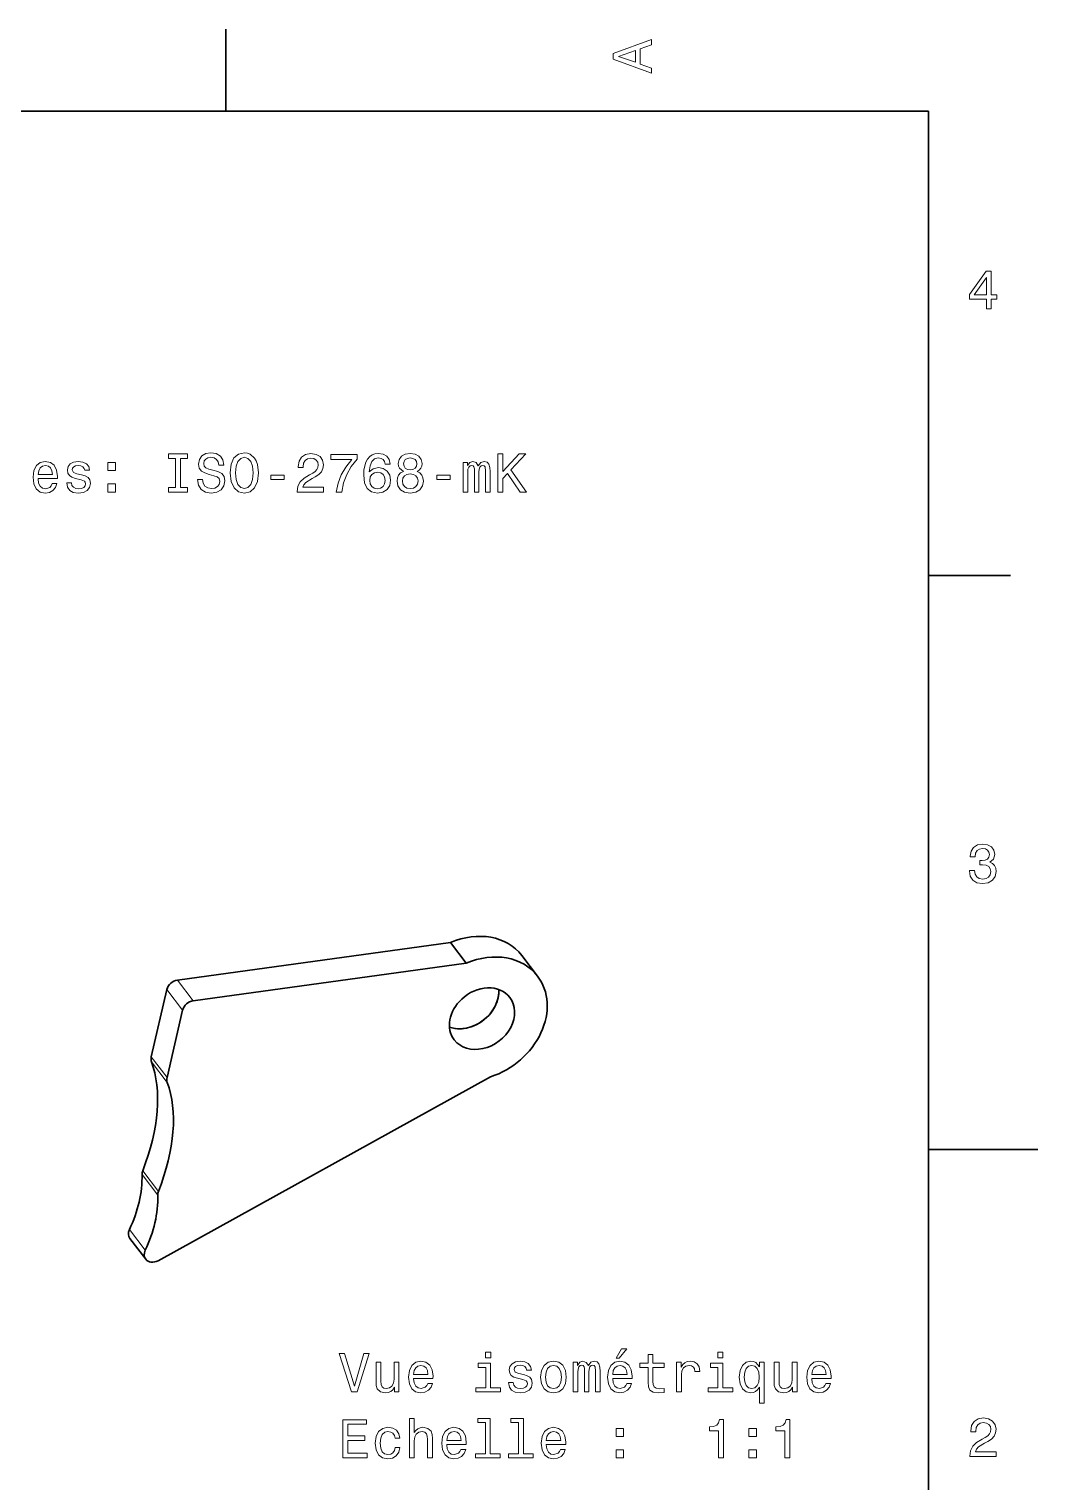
# Model space of a CAD drawing. Extents: x 0 to 297, y 0 to 210.
# Drawn here: x 204.7 to 297, y 74.6 to 207.5 of the extents above; entities that cross this region are included whole.
import ezdxf

# ---------------------------------------------------------------- set-up
doc = ezdxf.new("R2010")
doc.units = 0

msp = doc.modelspace()

# ---------------------------------------------------------------- linework, layer by layer
at = {"color": 7, "lineweight": 35, "ltscale": 0.1875}
for p, q in [((222.699997, 200), (222.699997, 207.5)), ((287, 157.5), (294.5, 157.5))]:
    msp.add_line(p, q, dxfattribs=at)
at = {"color": 7, "lineweight": 35}
for p, q in [((287, 200), (10, 200)), ((287, 10), (287, 200)), ((218.261093, 120.493042), (243.236938, 123.924072)), ((219.707611, 118.602783), (244.683472, 122.033813)), ((246.92067, 111.65332), (216.487137, 94.824341))]:
    msp.add_line(p, q, dxfattribs=at)
at = {"color": 7, "lineweight": 35, "ltscale": 0.059506}
for p, q in [((243.236938, 123.924072), (244.683472, 122.033813)), ((213.911179, 96.845215), (215.357697, 94.954956))]:
    msp.add_line(p, q, dxfattribs=at)
at = {"color": 7, "lineweight": 35, "ltscale": 0.059508}
msp.add_line((251.214935, 120.856079), (249.768402, 122.74646), dxfattribs=at)
at = {"color": 7, "lineweight": 35, "ltscale": 0.158241}
for p, q in [((217.291672, 119.630493), (215.865448, 113.463623)), ((218.73819, 117.740234), (217.311981, 111.573364))]:
    msp.add_line(p, q, dxfattribs=at)
at = {"color": 7, "lineweight": 13, "ltscale": 0.059506}
for p, q in [((217.291672, 119.630493), (218.73819, 117.740234)), ((218.261093, 120.493042), (219.707611, 118.602783)), ((217.311981, 111.573364), (215.865448, 113.463623)), ((217.333389, 111.127197), (215.886871, 113.017456)), ((216.467346, 100.822144), (215.020813, 102.712402)), ((216.530182, 101.162354), (215.083649, 103.052612)), ((213.867737, 97.666992), (215.31427, 95.776733))]:
    msp.add_line(p, q, dxfattribs=at)
at = {"color": 7, "lineweight": 35, "ltscale": 0.25}
msp.add_line((287, 105), (297, 105), dxfattribs=at)
at = {"color": 7, "lineweight": 13}
for points in [[(261.633209, 203.466858), (261.633209, 203.930847), (260.604401, 204.298996), (260.604401, 205.695969), (261.633209, 206.064133), (261.633209, 206.538193), (258.128174, 205.257217), (258.128174, 204.742798)], [(260.17572, 204.460388), (258.632477, 205), (260.17572, 205.539627)], [(292.277374, 181.916794), (292.731262, 181.916794), (292.731262, 182.784225), (293.23056, 182.784225), (293.23056, 183.187683), (292.731262, 183.187683), (292.731262, 185.341141), (292.272339, 185.341141), (290.739197, 183.228027), (290.739197, 182.784225), (292.277374, 182.784225)], [(291.162842, 183.187683), (292.277374, 184.756134), (292.277374, 183.187683)], [(205.510803, 166.368881), (207.286011, 166.368881), (207.291061, 166.575653), (207.210358, 167.155624), (206.988464, 167.58934), (206.635437, 167.851578), (206.166412, 167.947403), (205.707489, 167.846542), (205.354462, 167.564117), (205.127518, 167.105194), (205.046814, 166.5), (205.122467, 165.879684), (205.349411, 165.425797), (205.697403, 165.143372), (206.151291, 165.047546), (206.544662, 165.113113), (206.867432, 165.284576), (207.104462, 165.556915), (207.240631, 165.920029), (206.801865, 165.920029), (206.71109, 165.718292), (206.579956, 165.567001), (206.206757, 165.445969), (205.919296, 165.501434), (205.702438, 165.677948), (205.561234, 165.965424), (205.510803, 166.353745)], [(205.510803, 166.742081), (205.566269, 167.090057), (205.702438, 167.34726), (205.90921, 167.503601), (206.181549, 167.559082), (206.448837, 167.503601), (206.655609, 167.34726), (206.781693, 167.090057), (206.827087, 166.742081)], [(209.484863, 166.721909), (209.056183, 166.822769), (208.738464, 166.938766), (208.632553, 167.175797), (208.662811, 167.342224), (208.768723, 167.463257), (208.940186, 167.53891), (209.187317, 167.569168), (209.424347, 167.53891), (209.610947, 167.44812), (209.731979, 167.311966), (209.78241, 167.130402), (210.216125, 167.130402), (210.216125, 167.140488), (210.140472, 167.468292), (209.933716, 167.72551), (209.610947, 167.886887), (209.187317, 167.947403), (208.758636, 167.886887), (208.445953, 167.720459), (208.249268, 167.473343), (208.188751, 167.16066), (208.234146, 166.858063), (208.375351, 166.646255), (208.60733, 166.494949), (208.945236, 166.389053), (209.439468, 166.268005), (209.742065, 166.141937), (209.822754, 166.041061), (209.853012, 165.889771), (209.807632, 165.703171), (209.686584, 165.561966), (209.489899, 165.471176), (209.227661, 165.440918), (208.950287, 165.471176), (208.74855, 165.577087), (208.612381, 165.748566), (208.556915, 165.985596), (208.128235, 165.985596), (208.198837, 165.582138), (208.405609, 165.289627), (208.733429, 165.113113), (209.187317, 165.047546), (209.661377, 165.113113), (210.009354, 165.289627), (210.221176, 165.572052), (210.296814, 165.940201), (210.241348, 166.257919), (210.085007, 166.474777), (209.827805, 166.615997)], [(211.890472, 167.100143), (212.586441, 167.100143), (212.586441, 167.851578), (211.890472, 167.851578)], [(218.078522, 165.567001), (217.432983, 165.567001), (217.432983, 165.143372), (219.188019, 165.143372), (219.188019, 165.567001), (218.542496, 165.567001), (218.542496, 168.219742), (219.188019, 168.219742), (219.188019, 168.643372), (217.432983, 168.643372), (217.432983, 168.219742), (218.078522, 168.219742)], [(220.549713, 166.298264), (220.090759, 166.298264), (220.191635, 165.763687), (220.443787, 165.370316), (220.832123, 165.133286), (221.356628, 165.047546), (221.876068, 165.128235), (222.264404, 165.350143), (222.51152, 165.69812), (222.602295, 166.157059), (222.526642, 166.570602), (222.314835, 166.837891), (221.971893, 167.014404), (221.51297, 167.145538), (221.119598, 167.241348), (220.862381, 167.35231), (220.716125, 167.513687), (220.670746, 167.765854), (220.716125, 167.992798), (220.84726, 168.164261), (221.048981, 168.280258), (221.326355, 168.320602), (221.60878, 168.270172), (221.830688, 168.134003), (221.976929, 167.907059), (222.047546, 167.599426), (222.50647, 167.599426), (222.50647, 167.609512), (222.425781, 168.083572), (222.188751, 168.4366), (221.815552, 168.658508), (221.311234, 168.734146), (220.85733, 168.658508), (220.504303, 168.446686), (220.277374, 168.118881), (220.196686, 167.695251), (220.262238, 167.317001), (220.453888, 167.059799), (220.75647, 166.888321), (221.170013, 166.757202), (221.578522, 166.641205), (221.886169, 166.530258), (222.072754, 166.368881), (222.138321, 166.106628), (222.077805, 165.83934), (221.921463, 165.637604), (221.684433, 165.51152), (221.376801, 165.471176), (221.033844, 165.526657), (220.771606, 165.688034), (220.605179, 165.950287)], [(223.086456, 166.893372), (223.177231, 166.106628), (223.439484, 165.526657), (223.847977, 165.168594), (224.382568, 165.047546), (224.912109, 165.168594), (225.325653, 165.526657), (225.582855, 166.106628), (225.678665, 166.893372), (225.582855, 167.675079), (225.471893, 167.992798), (225.325653, 168.255035), (224.912109, 168.613113), (224.659943, 168.703888), (224.382568, 168.739197), (223.842926, 168.613113), (223.434433, 168.260086), (223.177231, 167.680115)], [(223.570602, 166.893372), (223.626068, 167.503601), (223.792511, 167.952454), (224.049713, 168.224777), (224.382568, 168.320602), (224.710358, 168.224777), (224.967575, 167.947403), (225.134003, 167.498566), (225.194519, 166.893372), (225.134003, 166.283142), (224.967575, 165.83429), (224.710358, 165.561966), (224.382568, 165.471176), (224.049713, 165.561966), (223.792511, 165.83429), (223.626068, 166.278091)], [(229.22406, 165.143372), (231.629684, 165.143372), (231.629684, 165.577087), (229.728394, 165.577087), (229.83429, 165.814117), (230.015854, 166.010803), (230.575653, 166.368881), (230.873199, 166.520172), (231.206055, 166.73703), (231.443085, 166.989197), (231.579254, 167.286743), (231.629684, 167.624634), (231.543945, 168.048264), (231.306915, 168.381119), (230.943802, 168.592941), (230.474792, 168.668594), (229.990631, 168.582855), (229.622482, 168.345825), (229.385437, 167.967575), (229.304749, 167.468292), (229.304749, 167.39769), (229.763687, 167.39769), (229.763687, 167.438034), (229.809082, 167.780975), (229.945251, 168.033142), (230.162109, 168.194519), (230.44957, 168.25), (230.742065, 168.19957), (230.958923, 168.073486), (231.100143, 167.876801), (231.150574, 167.629684), (231.115265, 167.39769), (231.019455, 167.201004), (230.858063, 167.029541), (230.636169, 166.878235), (230.338623, 166.716858), (229.844391, 166.404175), (229.496399, 166.07132), (229.289627, 165.667862), (229.22406, 165.158508)], [(232.789627, 165.143372), (233.298996, 165.143372), (233.465424, 165.97551), (233.757935, 166.752167), (234.171478, 167.473343), (234.71109, 168.149139), (234.71109, 168.567719), (232.310516, 168.567719), (232.310516, 168.108795), (234.226959, 168.108795), (233.672195, 167.427948), (233.253601, 166.716858), (232.96109, 165.960373)], [(237.73703, 167.700287), (237.64122, 168.108795), (237.419312, 168.411377), (237.076385, 168.603027), (236.632568, 168.668594), (236.335022, 168.633286), (236.07782, 168.53746), (235.850861, 168.381119), (235.659225, 168.159225), (235.507935, 167.881851), (235.396973, 167.543945), (235.326385, 167.145538), (235.306213, 166.696686), (235.386902, 165.980545), (235.634003, 165.46109), (236.032425, 165.148422), (236.577087, 165.042511), (237.066284, 165.133286), (237.439484, 165.370316), (237.681564, 165.743515), (237.767303, 166.217575), (237.681564, 166.696686), (237.449585, 167.064835), (237.091507, 167.296829), (236.647705, 167.377518), (236.168594, 167.276657), (235.810516, 166.989197), (235.886169, 167.543945), (236.047546, 167.942368), (236.294678, 168.179398), (236.637604, 168.260086), (236.889771, 168.219742), (237.081421, 168.113831), (237.207489, 167.937317), (237.273071, 167.700287)], [(238.937332, 167.029541), (238.680115, 166.888321), (238.503601, 166.691635), (238.39267, 166.444519), (238.357361, 166.146973), (238.438049, 165.69812), (238.670044, 165.350143), (239.048279, 165.128235), (239.562683, 165.042511), (240.072052, 165.128235), (240.450287, 165.350143), (240.682281, 165.69812), (240.768021, 166.146973), (240.727676, 166.444519), (240.621765, 166.691635), (240.440216, 166.888321), (240.188049, 167.029541), (240.389771, 167.150574), (240.530991, 167.317001), (240.61673, 167.518738), (240.646973, 167.765854), (240.566284, 168.123917), (240.354477, 168.411377), (240.011536, 168.597977), (239.562683, 168.668594), (239.108795, 168.597977), (238.765869, 168.411377), (238.549011, 168.123917), (238.473358, 167.765854), (238.498566, 167.518738), (238.584305, 167.317001)], [(238.952454, 167.72551), (238.992798, 167.947403), (239.113831, 168.118881), (239.305481, 168.224777), (239.562683, 168.265137), (239.81485, 168.224777), (240.0065, 168.118881), (240.127533, 167.947403), (240.172913, 167.72551), (240.127533, 167.498566), (240.0065, 167.322052), (239.81485, 167.206055), (239.562683, 167.170746), (239.305481, 167.21109), (239.113831, 167.322052), (238.992798, 167.498566)], [(244.414276, 165.143372), (244.822784, 165.143372), (244.822784, 166.953888), (244.847992, 167.226227), (244.923645, 167.422913), (245.039642, 167.53891), (245.190948, 167.58429), (245.311981, 167.543945), (245.39267, 167.443085), (245.433014, 167.271606), (245.448151, 167.044662), (245.448151, 165.143372), (245.831421, 165.143372), (245.831421, 166.953888), (245.856644, 167.221176), (245.932281, 167.417862), (246.053329, 167.53891), (246.20462, 167.58429), (246.325653, 167.543945), (246.406357, 167.443085), (246.456787, 167.044662), (246.456787, 165.143372), (246.865295, 165.143372), (246.865295, 167.014404), (246.840073, 167.40274), (246.759384, 167.700287), (246.597992, 167.881851), (246.335754, 167.947403), (246.028107, 167.846542), (245.791077, 167.554031), (245.604492, 167.841492), (245.291809, 167.947403), (245.004333, 167.846542), (244.807648, 167.564117), (244.807648, 167.851578), (244.414276, 167.851578)], [(247.576385, 165.143372), (248.040375, 165.143372), (248.040375, 166.389053), (248.453918, 166.832855), (249.628983, 165.143372), (250.193817, 165.143372), (248.781708, 167.170746), (250.153473, 168.643372), (249.538208, 168.643372), (248.040375, 167.02449), (248.040375, 168.643372), (247.576385, 168.643372)], [(226.80835, 166.298264), (228.028809, 166.298264), (228.028809, 166.696686), (226.80835, 166.696686)], [(237.278107, 166.21254), (237.222626, 165.894806), (237.081421, 165.65274), (236.854462, 165.491348), (236.572052, 165.440918), (236.274506, 165.491348), (236.047546, 165.64769), (235.901306, 165.889771), (235.855911, 166.207489), (235.906342, 166.520172), (236.047546, 166.757202), (236.279541, 166.908508), (236.592224, 166.963974), (236.864563, 166.908508), (237.081421, 166.762253), (237.222626, 166.525223)], [(238.841507, 166.157059), (238.886902, 166.424347), (239.033142, 166.626083), (239.260101, 166.757202), (239.562683, 166.802597), (239.860229, 166.757202), (240.087189, 166.626083), (240.233429, 166.424347), (240.283875, 166.157059), (240.233429, 165.869598), (240.087189, 165.65274), (239.860229, 165.51152), (239.562683, 165.466141), (239.260101, 165.51152), (239.033142, 165.65274), (238.886902, 165.869598)], [(241.988495, 166.298264), (243.208954, 166.298264), (243.208954, 166.696686), (241.988495, 166.696686)], [(211.890472, 165.143372), (212.586441, 165.143372), (212.586441, 165.894806), (211.890472, 165.894806)], [(290.729126, 130.51622), (290.729126, 130.480911), (290.809814, 129.996765), (291.046844, 129.633652), (291.420044, 129.401657), (291.914276, 129.315933), (292.438782, 129.401657), (292.832153, 129.623566), (293.08429, 129.976593), (293.175079, 130.430481), (293.134735, 130.728027), (293.023773, 130.970108), (292.842224, 131.156708), (292.600159, 131.292877), (292.927948, 131.565216), (293.043945, 131.998932), (292.968292, 132.392303), (292.751434, 132.68985), (292.398407, 132.87645), (291.914276, 132.942017), (291.460388, 132.861313), (291.112396, 132.63942), (290.885468, 132.286392), (290.809814, 131.817368), (290.809814, 131.782074), (291.258636, 131.782074), (291.299011, 132.104828), (291.430115, 132.336823), (291.641937, 132.478027), (291.939484, 132.528473), (292.201721, 132.488113), (292.393372, 132.382217), (292.509369, 132.210739), (292.554749, 131.97876), (292.509369, 131.731628), (292.388336, 131.565216), (292.176514, 131.46434), (291.889069, 131.434082), (291.692383, 131.439133), (291.692383, 131.04071), (291.939484, 131.050797), (292.257202, 131.005417), (292.494232, 130.884369), (292.635468, 130.687683), (292.685883, 130.430481), (292.630402, 130.13797), (292.484161, 129.921112), (292.252167, 129.784943), (291.944519, 129.739563), (291.626801, 129.789993), (291.394806, 129.941284), (291.248566, 130.183365), (291.193085, 130.51622)], [(246.92598, 86.445747), (246.456955, 86.445747), (246.456955, 85.941422), (246.92598, 85.941422)], [(258.394287, 85.901077), (258.691833, 85.901077), (259.392853, 86.758423), (258.89859, 86.758423)], [(268.178131, 86.445747), (267.709106, 86.445747), (267.709106, 85.941422), (268.178131, 85.941422)], [(235.331604, 86.32975), (234.454071, 83.349205), (233.551346, 86.32975), (233.072235, 86.32975), (234.20192, 82.824707), (234.706238, 82.824707), (235.810699, 86.32975)], [(238.534042, 85.532921), (238.09024, 85.532921), (238.09024, 83.969521), (238.03981, 83.606407), (237.893555, 83.344162), (237.666611, 83.182777), (237.369064, 83.132347), (237.132034, 83.172691), (236.980728, 83.293724), (236.895004, 83.500496), (236.874832, 83.793007), (236.874832, 85.532921), (236.43103, 85.532921), (236.43103, 83.752663), (236.446152, 83.394592), (236.541977, 83.097038), (236.834488, 82.824707), (237.303497, 82.728889), (237.555664, 82.764191), (237.772522, 82.854965), (237.959122, 83.011307), (238.110413, 83.238251), (238.110413, 82.824707), (238.534042, 82.824707)], [(239.870499, 84.050209), (241.645721, 84.050209), (241.650757, 84.256981), (241.570068, 84.836952), (241.348175, 85.270676), (240.995148, 85.532921), (240.526123, 85.628738), (240.067184, 85.527878), (239.714157, 85.245453), (239.487213, 84.786522), (239.406525, 84.181335), (239.482178, 83.56102), (239.709122, 83.107124), (240.057098, 82.824707), (240.510986, 82.728889), (240.904358, 82.794449), (241.227127, 82.965919), (241.464157, 83.238251), (241.600327, 83.601364), (241.161575, 83.601364), (241.070786, 83.399635), (240.939667, 83.248337), (240.566467, 83.127304), (240.279007, 83.182777), (240.062149, 83.359291), (239.920929, 83.646751), (239.870499, 84.03508)], [(239.870499, 84.423409), (239.92598, 84.771393), (240.062149, 85.028595), (240.268921, 85.184937), (240.54126, 85.24041), (240.808548, 85.184937), (241.01532, 85.028595), (241.141403, 84.771393), (241.186783, 84.423409)], [(246.910843, 83.197906), (246.910843, 85.442139), (245.771088, 85.442139), (245.771088, 85.063904), (246.467041, 85.063904), (246.467041, 83.197906), (245.559265, 83.197906), (245.559265, 82.824707), (247.82872, 82.824707), (247.82872, 83.197906)], [(249.916611, 84.403236), (249.487946, 84.504105), (249.170212, 84.620094), (249.064301, 84.857124), (249.094574, 85.023552), (249.20047, 85.144592), (249.371948, 85.220238), (249.619064, 85.250496), (249.856094, 85.220238), (250.042694, 85.129463), (250.163727, 84.993294), (250.214172, 84.811737), (250.647888, 84.811737), (250.647888, 84.821823), (250.572235, 85.149635), (250.365463, 85.406837), (250.042694, 85.568222), (249.619064, 85.628738), (249.190384, 85.568222), (248.877716, 85.401794), (248.68103, 85.154678), (248.620499, 84.841995), (248.665894, 84.539406), (248.807098, 84.327591), (249.039093, 84.176292), (249.376984, 84.070381), (249.871231, 83.949348), (250.173813, 83.823265), (250.254517, 83.722404), (250.284775, 83.571106), (250.23938, 83.384506), (250.118347, 83.243294), (249.921661, 83.152519), (249.659409, 83.122261), (249.382034, 83.152519), (249.180298, 83.258423), (249.044128, 83.429893), (248.988663, 83.666924), (248.559982, 83.666924), (248.630585, 83.263466), (248.837357, 82.970963), (249.165176, 82.794449), (249.619064, 82.728889), (250.093124, 82.794449), (250.441101, 82.970963), (250.652924, 83.25338), (250.728577, 83.621536), (250.673096, 83.939262), (250.516754, 84.15612), (250.259552, 84.297333)], [(251.495148, 84.176292), (251.575836, 83.56102), (251.807831, 83.107124), (252.17598, 82.824707), (252.670212, 82.728889), (253.159409, 82.824707), (253.527557, 83.102081), (253.759552, 83.555977), (253.845291, 84.176292), (253.759552, 84.791565), (253.527557, 85.250496), (253.159409, 85.527878), (252.670212, 85.628738), (252.17598, 85.527878), (251.807831, 85.245453), (251.575836, 84.791565)], [(251.949036, 84.181335), (251.994415, 84.635223), (252.135635, 84.963036), (252.362579, 85.164764), (252.670212, 85.235367), (252.972809, 85.164764), (253.199753, 84.968079), (253.340973, 84.635223), (253.391403, 84.181335), (253.340973, 83.722404), (253.199753, 83.389549), (252.972809, 83.18782), (252.670212, 83.122261), (252.362579, 83.18782), (252.135635, 83.389549), (251.994415, 83.722404)], [(254.485779, 82.824707), (254.894287, 82.824707), (254.894287, 84.635223), (254.919495, 84.907562), (254.995148, 85.104248), (255.111145, 85.220238), (255.262436, 85.265633), (255.383469, 85.225281), (255.464172, 85.12442), (255.504517, 84.95295), (255.519638, 84.726006), (255.519638, 82.824707), (255.902924, 82.824707), (255.902924, 84.635223), (255.928146, 84.902519), (256.003784, 85.099205), (256.124817, 85.220238), (256.276123, 85.265633), (256.397156, 85.225281), (256.477844, 85.12442), (256.52829, 84.726006), (256.52829, 82.824707), (256.936798, 82.824707), (256.936798, 84.695747), (256.91156, 85.084076), (256.830872, 85.381622), (256.669495, 85.563179), (256.407257, 85.628738), (256.099609, 85.527878), (255.862579, 85.235367), (255.67598, 85.522835), (255.363297, 85.628738), (255.075836, 85.527878), (254.87915, 85.245453), (254.87915, 85.532921), (254.485779, 85.532921)], [(258.086639, 84.050209), (259.861847, 84.050209), (259.866913, 84.256981), (259.786224, 84.836952), (259.564301, 85.270676), (259.211273, 85.532921), (258.742249, 85.628738), (258.283325, 85.527878), (257.930298, 85.245453), (257.703369, 84.786522), (257.622681, 84.181335), (257.698303, 83.56102), (257.925262, 83.107124), (258.273254, 82.824707), (258.727142, 82.728889), (259.120514, 82.794449), (259.443268, 82.965919), (259.680298, 83.238251), (259.816467, 83.601364), (259.377716, 83.601364), (259.286926, 83.399635), (259.155823, 83.248337), (258.782593, 83.127304), (258.495148, 83.182777), (258.27829, 83.359291), (258.137085, 83.646751), (258.086639, 84.03508)], [(258.086639, 84.423409), (258.14212, 84.771393), (258.27829, 85.028595), (258.485046, 85.184937), (258.757385, 85.24041), (259.024689, 85.184937), (259.231445, 85.028595), (259.357544, 84.771393), (259.402924, 84.423409)], [(261.329437, 85.063904), (261.329437, 83.707275), (261.359711, 83.268509), (261.500916, 82.965919), (261.783325, 82.789406), (262.262421, 82.728889), (262.786926, 82.754105), (262.786926, 83.13739), (262.403656, 83.107124), (262.055664, 83.147476), (261.869049, 83.273552), (261.788361, 83.485367), (261.773254, 83.782921), (261.773254, 85.063904), (262.786926, 85.063904), (262.786926, 85.442139), (261.773254, 85.442139), (261.773254, 86.233932), (261.329437, 86.233932), (261.329437, 85.442139), (260.562866, 85.442139), (260.562866, 85.063904)], [(263.936798, 82.824707), (264.380585, 82.824707), (264.380585, 84.372978), (264.425964, 84.746178), (264.562134, 85.013466), (264.784058, 85.17485), (265.081604, 85.230324), (265.303497, 85.195023), (265.46991, 85.094162), (265.570801, 84.922691), (265.606079, 84.690704), (266.054932, 84.690704), (265.994415, 85.099205), (265.828003, 85.391708), (265.550629, 85.568222), (265.172363, 85.628738), (264.915161, 85.588394), (264.693268, 85.487534), (264.496582, 85.316063), (264.34024, 85.084076), (264.34024, 85.532921), (263.936798, 85.532921)], [(268.163025, 83.197906), (268.163025, 85.442139), (267.023254, 85.442139), (267.023254, 85.063904), (267.719208, 85.063904), (267.719208, 83.197906), (266.811432, 83.197906), (266.811432, 82.824707), (269.080872, 82.824707), (269.080872, 83.197906)], [(271.506653, 85.114334), (271.350342, 85.341278), (271.173828, 85.502663), (270.967041, 85.593437), (270.730011, 85.628738), (270.301331, 85.527878), (269.968475, 85.245453), (269.751617, 84.791565), (269.675964, 84.181335), (269.751617, 83.566063), (269.968475, 83.112167), (270.301331, 82.824707), (270.730011, 82.728889), (270.967041, 82.759148), (271.168762, 82.844879), (271.345276, 83.001221), (271.506653, 83.238251), (271.506653, 81.775719), (271.95047, 81.775719), (271.95047, 85.532921), (271.506653, 85.532921)], [(270.129883, 84.181335), (270.175262, 84.63018), (270.316467, 84.957993), (270.52829, 85.159721), (270.805664, 85.230324), (271.098175, 85.159721), (271.320068, 84.963036), (271.451202, 84.635223), (271.501617, 84.181335), (271.451202, 83.722404), (271.320068, 83.394592), (271.098175, 83.192863), (270.805664, 83.127304), (270.52829, 83.192863), (270.316467, 83.394592), (270.175262, 83.727448)], [(274.966309, 85.532921), (274.522522, 85.532921), (274.522522, 83.969521), (274.472076, 83.606407), (274.325836, 83.344162), (274.098877, 83.182777), (273.801331, 83.132347), (273.564301, 83.172691), (273.412994, 83.293724), (273.327271, 83.500496), (273.307098, 83.793007), (273.307098, 85.532921), (272.863281, 85.532921), (272.863281, 83.752663), (272.878418, 83.394592), (272.974243, 83.097038), (273.266754, 82.824707), (273.735779, 82.728889), (273.987946, 82.764191), (274.204803, 82.854965), (274.391388, 83.011307), (274.542694, 83.238251), (274.542694, 82.824707), (274.966309, 82.824707)], [(276.302765, 84.050209), (278.078003, 84.050209), (278.083038, 84.256981), (278.00235, 84.836952), (277.780457, 85.270676), (277.427429, 85.532921), (276.958405, 85.628738), (276.499451, 85.527878), (276.146423, 85.245453), (275.919495, 84.786522), (275.838806, 84.181335), (275.914459, 83.56102), (276.141388, 83.107124), (276.48938, 82.824707), (276.943268, 82.728889), (277.336639, 82.794449), (277.659393, 82.965919), (277.896423, 83.238251), (278.032593, 83.601364), (277.593842, 83.601364), (277.503052, 83.399635), (277.371948, 83.248337), (276.998749, 83.127304), (276.711273, 83.182777), (276.494415, 83.359291), (276.35321, 83.646751), (276.302765, 84.03508)], [(276.302765, 84.423409), (276.358246, 84.771393), (276.494415, 85.028595), (276.701202, 85.184937), (276.973511, 85.24041), (277.240814, 85.184937), (277.447601, 85.028595), (277.573669, 84.771393), (277.619049, 84.423409)], [(233.395004, 76.777878), (235.614014, 76.777878), (235.614014, 77.201508), (233.858978, 77.201508), (233.858978, 78.386665), (235.422379, 78.386665), (235.422379, 78.805252), (233.858978, 78.805252), (233.858978, 79.854248), (235.573669, 79.854248), (235.573669, 80.277878), (233.395004, 80.277878)], [(239.482178, 76.777878), (239.92598, 76.777878), (239.92598, 78.341278), (239.971375, 78.699348), (240.117615, 78.961594), (240.344574, 79.122978), (240.647156, 79.183495), (240.889236, 79.133064), (241.040527, 78.996895), (241.11618, 78.769951), (241.141403, 78.467361), (241.141403, 76.777878), (241.585205, 76.777878), (241.585205, 78.558136), (241.565033, 78.916206), (241.474243, 79.21376), (241.176697, 79.486092), (240.712723, 79.581909), (240.460556, 79.546608), (240.243698, 79.45079), (240.062149, 79.299492), (239.92598, 79.09272), (239.92598, 80.398918), (239.482178, 80.398918)], [(246.436783, 80.025719), (246.436783, 77.151077), (245.523956, 77.151077), (245.523956, 76.777878), (247.788376, 76.777878), (247.788376, 77.151077), (246.880585, 77.151077), (246.880585, 80.398918), (245.740814, 80.398918), (245.740814, 80.025719)], [(249.472809, 80.025719), (249.472809, 77.151077), (248.559982, 77.151077), (248.559982, 76.777878), (250.824402, 76.777878), (250.824402, 77.151077), (249.916611, 77.151077), (249.916611, 80.398918), (248.77684, 80.398918), (248.77684, 80.025719)], [(267.759552, 76.777878), (268.218475, 76.777878), (268.218475, 80.303093), (267.875549, 80.303093), (267.78476, 79.995461), (267.60321, 79.788681), (267.325836, 79.667648), (266.942535, 79.627304), (266.942535, 79.269234), (267.759552, 79.269234)], [(273.831604, 76.777878), (274.290527, 76.777878), (274.290527, 80.303093), (273.947601, 80.303093), (273.856812, 79.995461), (273.675262, 79.788681), (273.397888, 79.667648), (273.014587, 79.627304), (273.014587, 79.269234), (273.831604, 79.269234)], [(290.76947, 76.916786), (293.175079, 76.916786), (293.175079, 77.350502), (291.273773, 77.350502), (291.3797, 77.587532), (291.561249, 77.784218), (292.121033, 78.142288), (292.418579, 78.293587), (292.751434, 78.510445), (292.988464, 78.762604), (293.124634, 79.060158), (293.175079, 79.398056), (293.089355, 79.821686), (292.852325, 80.154541), (292.489197, 80.366356), (292.020172, 80.442001), (291.536041, 80.35627), (291.167877, 80.119232), (290.930847, 79.740997), (290.850159, 79.241714), (290.850159, 79.171112), (291.309082, 79.171112), (291.309082, 79.211456), (291.354462, 79.554398), (291.490631, 79.806557), (291.707489, 79.967941), (291.994965, 80.023415), (292.287476, 79.972984), (292.504333, 79.846901), (292.645538, 79.650215), (292.695984, 79.403099), (292.660675, 79.171112), (292.56485, 78.974426), (292.403473, 78.802956), (292.181549, 78.651657), (291.884003, 78.490273), (291.389771, 78.177589), (291.041779, 77.844742), (290.835022, 77.441284), (290.76947, 76.931915)], [(238.170929, 78.588394), (238.609695, 78.588394), (238.518921, 78.991852), (238.302063, 79.309578), (237.964157, 79.506264), (237.525406, 79.581909), (237.04126, 79.481049), (236.673096, 79.198624), (236.441116, 78.739693), (236.360413, 78.12442), (236.436066, 77.514191), (236.66301, 77.060295), (237.021088, 76.777878), (237.510269, 76.68206), (237.943985, 76.757706), (238.281891, 76.969521), (238.51387, 77.302376), (238.614746, 77.746178), (238.191116, 77.746178), (238.115463, 77.46376), (237.974243, 77.251938), (237.772522, 77.120819), (237.525406, 77.080475), (237.217773, 77.146034), (236.995865, 77.347763), (236.859695, 77.675575), (236.814301, 78.139549), (236.859695, 78.593437), (237.0009, 78.921249), (237.227859, 79.122978), (237.525406, 79.193581), (237.787643, 79.148193), (237.984344, 79.032204), (238.115463, 78.840561)], [(242.906525, 78.00338), (244.681747, 78.00338), (244.686783, 78.210152), (244.606094, 78.790123), (244.384186, 79.223846), (244.031174, 79.486092), (243.562149, 79.581909), (243.10321, 79.481049), (242.750183, 79.198624), (242.523239, 78.739693), (242.442551, 78.134506), (242.518204, 77.514191), (242.745148, 77.060295), (243.093124, 76.777878), (243.547012, 76.68206), (243.940384, 76.74762), (244.263153, 76.91909), (244.500183, 77.191422), (244.636353, 77.554535), (244.197601, 77.554535), (244.106812, 77.352806), (243.975693, 77.201508), (243.602493, 77.080475), (243.315033, 77.135948), (243.098175, 77.312462), (242.956955, 77.599922), (242.906525, 77.988251)], [(242.906525, 78.376579), (242.962006, 78.724564), (243.098175, 78.981766), (243.304947, 79.138107), (243.577271, 79.193581), (243.844574, 79.138107), (244.051346, 78.981766), (244.177414, 78.724564), (244.222809, 78.376579)], [(252.014603, 78.00338), (253.78981, 78.00338), (253.794861, 78.210152), (253.714172, 78.790123), (253.492264, 79.223846), (253.139236, 79.486092), (252.670212, 79.581909), (252.211288, 79.481049), (251.858261, 79.198624), (251.631317, 78.739693), (251.550613, 78.134506), (251.626266, 77.514191), (251.85321, 77.060295), (252.201202, 76.777878), (252.65509, 76.68206), (253.048462, 76.74762), (253.371231, 76.91909), (253.608261, 77.191422), (253.744415, 77.554535), (253.305664, 77.554535), (253.21489, 77.352806), (253.083755, 77.201508), (252.710556, 77.080475), (252.423096, 77.135948), (252.206238, 77.312462), (252.065033, 77.599922), (252.014603, 77.988251)], [(252.014603, 78.376579), (252.070068, 78.724564), (252.206238, 78.981766), (252.41301, 79.138107), (252.685349, 79.193581), (252.952637, 79.138107), (253.159409, 78.981766), (253.285492, 78.724564), (253.330872, 78.376579)], [(258.394287, 78.73465), (259.09024, 78.73465), (259.09024, 79.486092), (258.394287, 79.486092)], [(270.538361, 78.73465), (271.234344, 78.73465), (271.234344, 79.486092), (270.538361, 79.486092)], [(258.394287, 76.777878), (259.09024, 76.777878), (259.09024, 77.52932), (258.394287, 77.52932)], [(270.538361, 76.777878), (271.234344, 76.777878), (271.234344, 77.52932), (270.538361, 77.52932)]]:
    msp.add_lwpolyline(points, close=True, dxfattribs=at)
at = {"color": 7, "lineweight": 35}
for centre, major_axis, ratio, start_param, end_param in [((244.685745, 118.857178), (5.082565, 3.889404), 0.80368, 6.2831536057, 7.5478552611), ((246.132263, 116.966797), (5.082565, 3.889404), 0.80368, 6.2831536057, 7.5478552611), ((218.201477, 119.621094), (0.794144, 0.607666), 0.80368, 0.9554369833, 2.3700306036), ((244.685745, 118.857178), (2.54129, 1.944702), 0.80368, 3.6228392123, 5.8018749936), ((246.132263, 116.966797), (2.54129, 1.944702), 0.80368, 6.2831650992, 7.9770499773), ((246.132263, 116.966797), (5.082565, 3.889404), 0.80368, 4.2935217479, 6.2831536057), ((244.685745, 118.857178), (2.54129, 1.944702), 0.80368, 5.0104730159, 5.8018581896), ((219.64801, 117.730835), (0.794144, 0.607666), 0.80368, 0.9554369833, 2.3700306036), ((246.132263, 116.966797), (2.54129, 1.944702), 0.80368, 1.6938646701, 3.1415724456), ((246.132263, 116.966797), (2.54129, 1.944702), 0.80368, 3.1415724456, 6.2831650992), ((244.685745, 118.857178), (2.54129, 1.944702), 0.80368, 3.6228318701, 5.0104730159), ((200.031921, 100.32019), (-14.132362, -15.323486), 0.545318, 2.1967663721, 2.8702533303), ((216.775177, 113.453857), (0.794144, 0.607666), 0.80368, 2.3696242922, 2.8986572934), ((201.493317, 98.4375), (-14.116432, -15.31665), 0.545412, 2.1962035123, 2.8699962149), ((218.22171, 111.563599), (0.794144, 0.607666), 0.80368, 2.3696242922, 2.8986572934), ((200.038177, 100.349243), (14.376724, 5.499268), 0.768312, 5.6021259213, 6.0139682831), ((215.952972, 102.911987), (0.794144, 0.607666), 0.80368, 2.2204939761, 2.6091440472), ((217.399506, 101.021729), (0.794144, 0.607666), 0.80368, 2.2204939761, 2.6091440472), ((201.503479, 98.457153), (14.354401, 5.509766), 0.768533, 5.6008559871, 6.0129622393), ((214.705307, 97.453003), (0.794144, 0.607666), 0.80368, 2.1354411606, 3.1416338165), ((216.151825, 95.562744), (0.794144, 0.607666), 0.80368, 2.1354411606, 3.1416338165), ((216.151825, 95.562744), (0.794144, 0.607666), 0.80368, 3.1416338165, 4.5288891307)]:
    msp.add_ellipse(centre, major_axis=major_axis, ratio=ratio, start_param=start_param, end_param=end_param, dxfattribs=at)

doc.saveas('drawing.dxf')
